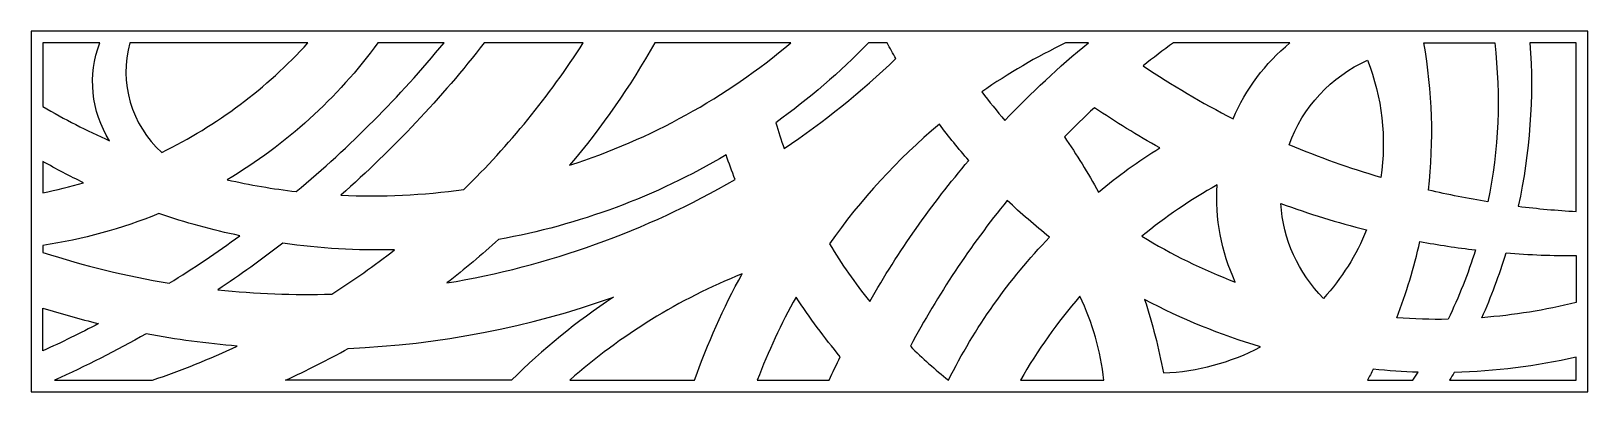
# Model space of a CAD drawing. Header units: millimetres. Extents: x -44718 to -31345, y -8251 to -5153.
import ezdxf

# ---------------------------------------------------------------- set-up
doc = ezdxf.new("R2010")
doc.units = ezdxf.units.MM
doc.layers.add('Layer 01', color=1, linetype='Continuous')

msp = doc.modelspace()

# ---------------------------------------------------------------- linework, layer by layer
at = {"layer": 'Layer 01'}
msp.add_lwpolyline([(-44718, -8251), (-31345, -8251), (-31345, -5153), (-44718, -5153)], close=True, dxfattribs=at)
for points in [[(-44044, -6094, -0.23725), (-44128, -5253), (-44618, -5253), (-44618, -5800, 0.028899)], [(-43870, -5253, 0.284043), (-43596, -6195, 0.094565), (-42340, -5253)], [(-41739, -5253, -0.101223), (-43034, -6429, 0.026968), (-42441, -6531, 0.046889), (-41171, -5253)], [(-40825, -5253, -0.045977), (-42058, -6562, 0.047482), (-41001, -6512, 0.057388), (-39975, -5253)], [(-40092, -6304, 0.098178), (-38191, -5253), (-39360, -5253, -0.046275)], [(-37289, -5389, -0.007258), (-37365, -5253), (-37525, -5253, -0.044961), (-38322, -5939, 0.013038), (-38249, -6162, 0.042164)], [(-36551, -5674, 0.016044), (-36353, -5919, -0.030163), (-35636, -5253), (-35831, -5253, 0.03931)], [(-34393, -5905, -0.119779), (-33904, -5253), (-34905, -5253, 0.010631), (-35165, -5451, 0.030111)], [(-32145, -5253, -0.080441), (-32203, -6619, -0.017496), (-32714, -6518, 0.072681), (-32754, -5253)], [(-31842, -5253, -0.071323), (-31942, -6657, 0.016781), (-31445, -6702), (-31445, -5253)], [(-33238, -5402, -0.13109), (-33123, -6410, -0.028101), (-33911, -6129, -0.203946)], [(-35023, -6155, -0.022471), (-35583, -5810, 0.011709), (-35842, -6060, -0.025957), (-35550, -6535, -0.032514)], [(-36663, -6263, -0.018635), (-36916, -5953, 0.065951), (-37860, -6980, 0.033495), (-37514, -7474, -0.045653)], [(-44618, -6541, 0.021517), (-44268, -6455, -0.016854), (-44618, -6272)], [(-38670, -6426, -0.010115), (-38748, -6216, -0.089694), (-40703, -6942, -0.020974), (-41148, -7316, 0.090642)], [(-34374, -7308, -0.124736), (-34529, -6474, 0.044514), (-35177, -6915, 0.045583)], [(-36332, -6607, 0.048923), (-37165, -7860, 0.024268), (-36838, -8151, -0.075704), (-35969, -6923, -0.02243)], [(-33246, -6860, -0.088912), (-33616, -7448, -0.18262), (-33982, -6633, 0.026341)], [(-44618, -6993), (-44618, -7053, 0.03826), (-43532, -7318, 0.018989), (-42925, -6910, -0.030743), (-43620, -6720, -0.05951)], [(-42556, -6974, -0.017514), (-43114, -7374, 0.033465), (-42136, -7412, 0.023272), (-41596, -7031, -0.041105)], [(-32310, -7032, -0.037526), (-32546, -7628, -0.022407), (-32987, -7615, 0.039177), (-32788, -6960, 0.016506)], [(-32047, -7058, 0.020588), (-31445, -7081), (-31445, -7484, -0.041794), (-32255, -7614, 0.029981)], [(-39018, -8151, -0.041457), (-38610, -7237, 0.085519), (-40091, -8151)], [(-39716, -7438, 0.048521), (-40592, -8151), (-42534, -8151, 0.021842), (-41994, -7878), (-41848, -7871), (-41702, -7860), (-41556, -7847), (-41410, -7832), (-41265, -7813), (-41120, -7792), (-40976, -7768), (-40832, -7742), (-40689, -7713), (-40547, -7681), (-40406, -7647), (-40266, -7610), (-40127, -7571), (-39989, -7529), (-39852, -7485)], [(-37863, -8151, -0.00686), (-37767, -7950, -0.028875), (-38147, -7437, 0.037138), (-38480, -8151)], [(-35503, -8151, 0.083194), (-35708, -7430, 0.050167), (-36219, -8151)], [(-34990, -8089, 0.111063), (-34156, -7865, -0.050278), (-35153, -7457, -0.030403)], [(-44139, -7665, -0.013862), (-44618, -7899), (-44618, -7531, 0.016393)], [(-43675, -8151, 0.027643), (-42947, -7858, -0.025771), (-43731, -7753, -0.022488), (-44517, -8151)], [(-32493, -8084, -0.003927), (-32533, -8151), (-31445, -8151), (-31445, -7953, -0.049308)], [(-33188, -8057, -0.00613), (-33239, -8151), (-32849, -8151, 0.004778), (-32803, -8083, -0.017955)]]:
    msp.add_lwpolyline(points, format="xyb", close=True, dxfattribs=at)

doc.saveas('drawing.dxf')
